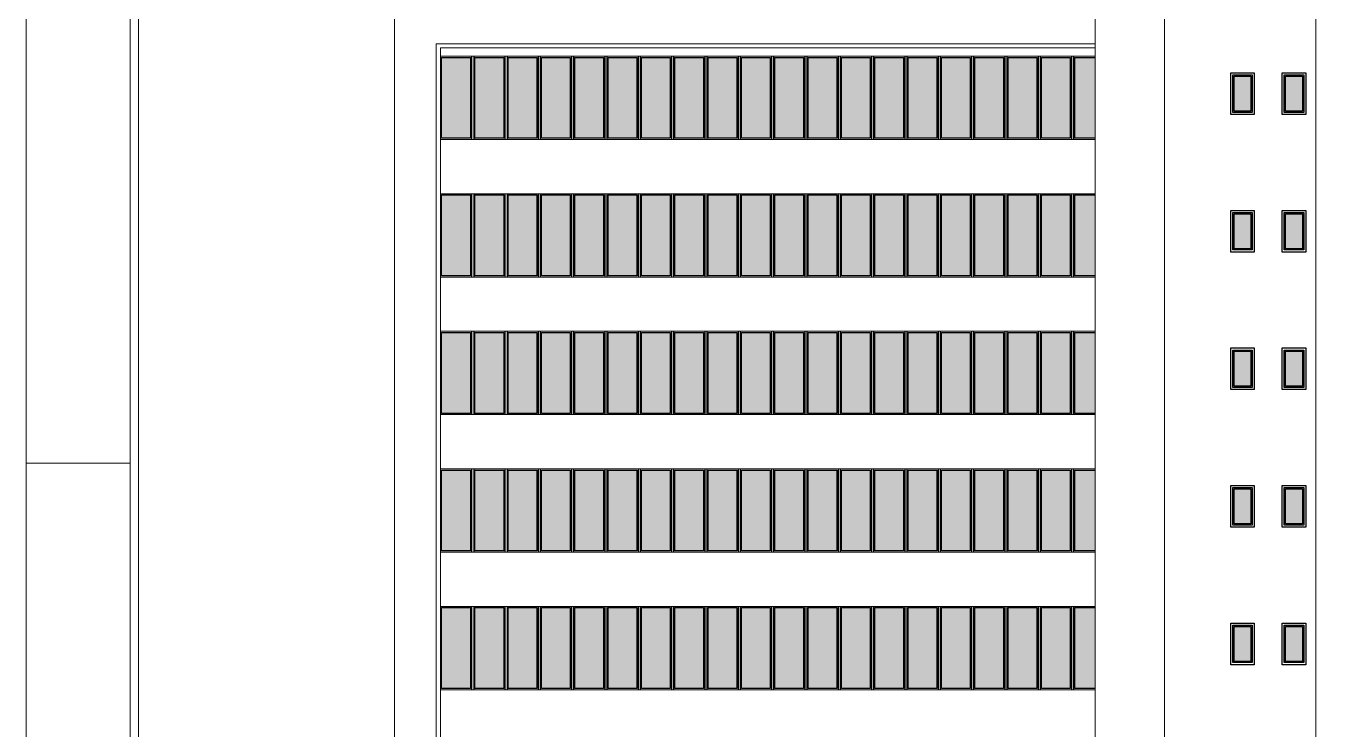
# Model space of a CAD drawing. Header units: millimetres. Extents: x 521 to 1055, y 261 to 520.
# Drawn here: x 791.15 to 822.55, y 398.21 to 415.09 of the extents above; entities that cross this region are included whole.
import ezdxf

# ---------------------------------------------------------------- set-up
doc = ezdxf.new("R2010")
doc.units = ezdxf.units.MM
doc.linetypes.add('CONTINU', pattern=[0])
doc.layers.add('0.1', color=8, linetype='Continuous', lineweight=13)

msp = doc.modelspace()

# ---------------------------------------------------------------- hatches: boundary and pattern name
at = {"layer": '0.1', "linetype": 'CONTINU', "lineweight": -2}
h = msp.add_hatch(color=9, dxfattribs=at)
h.paths.add_polyline_path([(801.8161, 414.33745), (801.1261, 414.33745), (801.1261, 412.39745), (801.8161, 412.39745)])
h.paths.add_polyline_path([(802.6161, 414.33745), (801.9261, 414.33745), (801.9261, 412.39745), (802.6161, 412.39745)])
h.paths.add_polyline_path([(803.4161, 414.33745), (802.7261, 414.33745), (802.7261, 412.39745), (803.4161, 412.39745)])
h.paths.add_polyline_path([(804.2161, 414.33745), (803.5261, 414.33745), (803.5261, 412.39745), (804.2161, 412.39745)])
h.paths.add_polyline_path([(805.0161, 414.33745), (804.3261, 414.33745), (804.3261, 412.39745), (805.0161, 412.39745)])
h.paths.add_polyline_path([(805.8161, 414.33745), (805.1261, 414.33745), (805.1261, 412.39745), (805.8161, 412.39745)])
h.paths.add_polyline_path([(806.6161, 414.33745), (805.9261, 414.33745), (805.9261, 412.39745), (806.6161, 412.39745)])
h.paths.add_polyline_path([(807.4161, 414.33745), (806.7261, 414.33745), (806.7261, 412.39745), (807.4161, 412.39745)])
h.paths.add_polyline_path([(808.2161, 414.33745), (807.5261, 414.33745), (807.5261, 412.39745), (808.2161, 412.39745)])
h.paths.add_polyline_path([(809.0161, 414.33745), (808.3261, 414.33745), (808.3261, 412.39745), (809.0161, 412.39745)])
h.paths.add_polyline_path([(809.8161, 414.33745), (809.1261, 414.33745), (809.1261, 412.39745), (809.8161, 412.39745)])
h.paths.add_polyline_path([(810.6161, 414.33745), (809.9261, 414.33745), (809.9261, 412.39745), (810.6161, 412.39745)])
h.paths.add_polyline_path([(811.4161, 414.33745), (810.7261, 414.33745), (810.7261, 412.39745), (811.4161, 412.39745)])
h.paths.add_polyline_path([(812.2161, 414.33745), (811.5261, 414.33745), (811.5261, 412.39745), (812.2161, 412.39745)])
h.paths.add_polyline_path([(813.0161, 414.33745), (812.3261, 414.33745), (812.3261, 412.39745), (813.0161, 412.39745)])
h.paths.add_polyline_path([(813.8161, 414.33745), (813.1261, 414.33745), (813.1261, 412.39745), (813.8161, 412.39745)])
h.paths.add_polyline_path([(814.6161, 414.33745), (813.9261, 414.33745), (813.9261, 412.39745), (814.6161, 412.39745)])
h.paths.add_polyline_path([(815.4161, 414.33745), (814.7261, 414.33745), (814.7261, 412.39745), (815.4161, 412.39745)])
h.paths.add_polyline_path([(816.2161, 414.33745), (815.5261, 414.33745), (815.5261, 412.39745), (816.2161, 412.39745)])
h.paths.add_polyline_path([(816.81904, 414.33745), (816.3261, 414.33745), (816.3261, 412.39745), (816.81904, 412.39745)])
h.paths.add_polyline_path([(820.55606, 413.88745), (820.14938, 413.88745), (820.14938, 413.04745), (820.55606, 413.04745)])
h.paths.add_polyline_path([(821.7921, 413.88745), (821.38542, 413.88745), (821.38542, 413.04745), (821.7921, 413.04745)])
h = msp.add_hatch(color=9, dxfattribs=at)
h.paths.add_polyline_path([(801.8161, 411.03745), (801.1261, 411.03745), (801.1261, 409.09745), (801.8161, 409.09745)])
h.paths.add_polyline_path([(802.6161, 411.03745), (801.9261, 411.03745), (801.9261, 409.09745), (802.6161, 409.09745)])
h.paths.add_polyline_path([(803.4161, 411.03745), (802.7261, 411.03745), (802.7261, 409.09745), (803.4161, 409.09745)])
h.paths.add_polyline_path([(804.2161, 411.03745), (803.5261, 411.03745), (803.5261, 409.09745), (804.2161, 409.09745)])
h.paths.add_polyline_path([(805.0161, 411.03745), (804.3261, 411.03745), (804.3261, 409.09745), (805.0161, 409.09745)])
h.paths.add_polyline_path([(805.8161, 411.03745), (805.1261, 411.03745), (805.1261, 409.09745), (805.8161, 409.09745)])
h.paths.add_polyline_path([(806.6161, 411.03745), (805.9261, 411.03745), (805.9261, 409.09745), (806.6161, 409.09745)])
h.paths.add_polyline_path([(807.4161, 411.03745), (806.7261, 411.03745), (806.7261, 409.09745), (807.4161, 409.09745)])
h.paths.add_polyline_path([(808.2161, 411.03745), (807.5261, 411.03745), (807.5261, 409.09745), (808.2161, 409.09745)])
h.paths.add_polyline_path([(809.0161, 411.03745), (808.3261, 411.03745), (808.3261, 409.09745), (809.0161, 409.09745)])
h.paths.add_polyline_path([(809.8161, 411.03745), (809.1261, 411.03745), (809.1261, 409.09745), (809.8161, 409.09745)])
h.paths.add_polyline_path([(810.6161, 411.03745), (809.9261, 411.03745), (809.9261, 409.09745), (810.6161, 409.09745)])
h.paths.add_polyline_path([(811.4161, 411.03745), (810.7261, 411.03745), (810.7261, 409.09745), (811.4161, 409.09745)])
h.paths.add_polyline_path([(812.2161, 411.03745), (811.5261, 411.03745), (811.5261, 409.09745), (812.2161, 409.09745)])
h.paths.add_polyline_path([(813.0161, 411.03745), (812.3261, 411.03745), (812.3261, 409.09745), (813.0161, 409.09745)])
h.paths.add_polyline_path([(813.8161, 411.03745), (813.1261, 411.03745), (813.1261, 409.09745), (813.8161, 409.09745)])
h.paths.add_polyline_path([(814.6161, 411.03745), (813.9261, 411.03745), (813.9261, 409.09745), (814.6161, 409.09745)])
h.paths.add_polyline_path([(815.4161, 411.03745), (814.7261, 411.03745), (814.7261, 409.09745), (815.4161, 409.09745)])
h.paths.add_polyline_path([(816.2161, 411.03745), (815.5261, 411.03745), (815.5261, 409.09745), (816.2161, 409.09745)])
h.paths.add_polyline_path([(816.81904, 411.03745), (816.3261, 411.03745), (816.3261, 409.09745), (816.81904, 409.09745)])
h.paths.add_polyline_path([(820.55606, 410.58745), (820.14938, 410.58745), (820.14938, 409.74745), (820.55606, 409.74745)])
h.paths.add_polyline_path([(821.7921, 410.58745), (821.38542, 410.58745), (821.38542, 409.74745), (821.7921, 409.74745)])
h = msp.add_hatch(color=9, dxfattribs=at)
h.paths.add_polyline_path([(801.8161, 407.73745), (801.1261, 407.73745), (801.1261, 405.79745), (801.8161, 405.79745)])
h.paths.add_polyline_path([(802.6161, 407.73745), (801.9261, 407.73745), (801.9261, 405.79745), (802.6161, 405.79745)])
h.paths.add_polyline_path([(803.4161, 407.73745), (802.7261, 407.73745), (802.7261, 405.79745), (803.4161, 405.79745)])
h.paths.add_polyline_path([(804.2161, 407.73745), (803.5261, 407.73745), (803.5261, 405.79745), (804.2161, 405.79745)])
h.paths.add_polyline_path([(805.0161, 407.73745), (804.3261, 407.73745), (804.3261, 405.79745), (805.0161, 405.79745)])
h.paths.add_polyline_path([(805.8161, 407.73745), (805.1261, 407.73745), (805.1261, 405.79745), (805.8161, 405.79745)])
h.paths.add_polyline_path([(806.6161, 407.73745), (805.9261, 407.73745), (805.9261, 405.79745), (806.6161, 405.79745)])
h.paths.add_polyline_path([(807.4161, 407.73745), (806.7261, 407.73745), (806.7261, 405.79745), (807.4161, 405.79745)])
h.paths.add_polyline_path([(808.2161, 407.73745), (807.5261, 407.73745), (807.5261, 405.79745), (808.2161, 405.79745)])
h.paths.add_polyline_path([(809.0161, 407.73745), (808.3261, 407.73745), (808.3261, 405.79745), (809.0161, 405.79745)])
h.paths.add_polyline_path([(809.8161, 407.73745), (809.1261, 407.73745), (809.1261, 405.79745), (809.8161, 405.79745)])
h.paths.add_polyline_path([(810.6161, 407.73745), (809.9261, 407.73745), (809.9261, 405.79745), (810.6161, 405.79745)])
h.paths.add_polyline_path([(811.4161, 407.73745), (810.7261, 407.73745), (810.7261, 405.79745), (811.4161, 405.79745)])
h.paths.add_polyline_path([(812.2161, 407.73745), (811.5261, 407.73745), (811.5261, 405.79745), (812.2161, 405.79745)])
h.paths.add_polyline_path([(813.0161, 407.73745), (812.3261, 407.73745), (812.3261, 405.79745), (813.0161, 405.79745)])
h.paths.add_polyline_path([(813.8161, 407.73745), (813.1261, 407.73745), (813.1261, 405.79745), (813.8161, 405.79745)])
h.paths.add_polyline_path([(814.6161, 407.73745), (813.9261, 407.73745), (813.9261, 405.79745), (814.6161, 405.79745)])
h.paths.add_polyline_path([(815.4161, 407.73745), (814.7261, 407.73745), (814.7261, 405.79745), (815.4161, 405.79745)])
h.paths.add_polyline_path([(816.2161, 407.73745), (815.5261, 407.73745), (815.5261, 405.79745), (816.2161, 405.79745)])
h.paths.add_polyline_path([(816.81904, 407.73745), (816.3261, 407.73745), (816.3261, 405.79745), (816.81904, 405.79745)])
h.paths.add_polyline_path([(820.55606, 407.28745), (820.14938, 407.28745), (820.14938, 406.44745), (820.55606, 406.44745)])
h.paths.add_polyline_path([(821.7921, 407.28745), (821.38542, 407.28745), (821.38542, 406.44745), (821.7921, 406.44745)])
h = msp.add_hatch(color=9, dxfattribs=at)
h.paths.add_polyline_path([(801.8161, 404.43745), (801.1261, 404.43745), (801.1261, 402.49745), (801.8161, 402.49745)])
h.paths.add_polyline_path([(802.6161, 404.43745), (801.9261, 404.43745), (801.9261, 402.49745), (802.6161, 402.49745)])
h.paths.add_polyline_path([(803.4161, 404.43745), (802.7261, 404.43745), (802.7261, 402.49745), (803.4161, 402.49745)])
h.paths.add_polyline_path([(804.2161, 404.43745), (803.5261, 404.43745), (803.5261, 402.49745), (804.2161, 402.49745)])
h.paths.add_polyline_path([(805.0161, 404.43745), (804.3261, 404.43745), (804.3261, 402.49745), (805.0161, 402.49745)])
h.paths.add_polyline_path([(805.8161, 404.43745), (805.1261, 404.43745), (805.1261, 402.49745), (805.8161, 402.49745)])
h.paths.add_polyline_path([(806.6161, 404.43745), (805.9261, 404.43745), (805.9261, 402.49745), (806.6161, 402.49745)])
h.paths.add_polyline_path([(807.4161, 404.43745), (806.7261, 404.43745), (806.7261, 402.49745), (807.4161, 402.49745)])
h.paths.add_polyline_path([(808.2161, 404.43745), (807.5261, 404.43745), (807.5261, 402.49745), (808.2161, 402.49745)])
h.paths.add_polyline_path([(809.0161, 404.43745), (808.3261, 404.43745), (808.3261, 402.49745), (809.0161, 402.49745)])
h.paths.add_polyline_path([(809.8161, 404.43745), (809.1261, 404.43745), (809.1261, 402.49745), (809.8161, 402.49745)])
h.paths.add_polyline_path([(810.6161, 404.43745), (809.9261, 404.43745), (809.9261, 402.49745), (810.6161, 402.49745)])
h.paths.add_polyline_path([(811.4161, 404.43745), (810.7261, 404.43745), (810.7261, 402.49745), (811.4161, 402.49745)])
h.paths.add_polyline_path([(812.2161, 404.43745), (811.5261, 404.43745), (811.5261, 402.49745), (812.2161, 402.49745)])
h.paths.add_polyline_path([(813.0161, 404.43745), (812.3261, 404.43745), (812.3261, 402.49745), (813.0161, 402.49745)])
h.paths.add_polyline_path([(813.8161, 404.43745), (813.1261, 404.43745), (813.1261, 402.49745), (813.8161, 402.49745)])
h.paths.add_polyline_path([(814.6161, 404.43745), (813.9261, 404.43745), (813.9261, 402.49745), (814.6161, 402.49745)])
h.paths.add_polyline_path([(815.4161, 404.43745), (814.7261, 404.43745), (814.7261, 402.49745), (815.4161, 402.49745)])
h.paths.add_polyline_path([(816.2161, 404.43745), (815.5261, 404.43745), (815.5261, 402.49745), (816.2161, 402.49745)])
h.paths.add_polyline_path([(816.81904, 404.43745), (816.3261, 404.43745), (816.3261, 402.49745), (816.81904, 402.49745)])
h.paths.add_polyline_path([(820.55606, 403.98745), (820.14938, 403.98745), (820.14938, 403.14745), (820.55606, 403.14745)])
h.paths.add_polyline_path([(821.7921, 403.98745), (821.38542, 403.98745), (821.38542, 403.14745), (821.7921, 403.14745)])
h = msp.add_hatch(color=9, dxfattribs=at)
h.paths.add_polyline_path([(801.8161, 401.13745), (801.1261, 401.13745), (801.1261, 399.19745), (801.8161, 399.19745)])
h.paths.add_polyline_path([(801.9261, 399.19745), (802.6161, 399.19745), (802.6161, 401.13745), (801.9261, 401.13745)])
h.paths.add_polyline_path([(802.7261, 399.19745), (803.4161, 399.19745), (803.4161, 401.13745), (802.7261, 401.13745)])
h.paths.add_polyline_path([(803.5261, 399.19745), (804.2161, 399.19745), (804.2161, 401.13745), (803.5261, 401.13745)])
h.paths.add_polyline_path([(805.0161, 401.13745), (804.3261, 401.13745), (804.3261, 399.19745), (805.0161, 399.19745)])
h.paths.add_polyline_path([(805.8161, 401.13745), (805.1261, 401.13745), (805.1261, 399.19745), (805.8161, 399.19745)])
h.paths.add_polyline_path([(806.6161, 401.13745), (805.9261, 401.13745), (805.9261, 399.19745), (806.6161, 399.19745)])
h.paths.add_polyline_path([(807.4161, 401.13745), (806.7261, 401.13745), (806.7261, 399.19745), (807.4161, 399.19745)])
h.paths.add_polyline_path([(808.2161, 401.13745), (807.5261, 401.13745), (807.5261, 399.19745), (808.2161, 399.19745)])
h.paths.add_polyline_path([(808.3261, 399.19745), (809.0161, 399.19745), (809.0161, 401.13745), (808.3261, 401.13745)])
h.paths.add_polyline_path([(809.8161, 401.13745), (809.1261, 401.13745), (809.1261, 399.19745), (809.8161, 399.19745)])
h.paths.add_polyline_path([(810.6161, 401.13745), (809.9261, 401.13745), (809.9261, 399.19745), (810.6161, 399.19745)])
h.paths.add_polyline_path([(810.7261, 399.19745), (811.4161, 399.19745), (811.4161, 401.13745), (810.7261, 401.13745)])
h.paths.add_polyline_path([(811.5261, 399.19745), (812.2161, 399.19745), (812.2161, 401.13745), (811.5261, 401.13745)])
h.paths.add_polyline_path([(812.3261, 399.19745), (813.0161, 399.19745), (813.0161, 401.13745), (812.3261, 401.13745)])
h.paths.add_polyline_path([(813.8161, 401.13745), (813.1261, 401.13745), (813.1261, 399.19745), (813.8161, 399.19745)])
h.paths.add_polyline_path([(814.6161, 401.13745), (813.9261, 401.13745), (813.9261, 399.19745), (814.6161, 399.19745)])
h.paths.add_polyline_path([(815.4161, 401.13745), (814.7261, 401.13745), (814.7261, 399.19745), (815.4161, 399.19745)])
h.paths.add_polyline_path([(816.2161, 401.13745), (815.5261, 401.13745), (815.5261, 399.19745), (816.2161, 399.19745)])
h.paths.add_polyline_path([(816.3261, 399.19745), (816.81904, 399.19745), (816.81904, 401.13745), (816.3261, 401.13745)])
h.paths.add_polyline_path([(820.55606, 400.68745), (820.14938, 400.68745), (820.14938, 399.84745), (820.55606, 399.84745)])
h.paths.add_polyline_path([(821.7921, 400.68745), (821.38542, 400.68745), (821.38542, 399.84745), (821.7921, 399.84745)])

# ---------------------------------------------------------------- linework, layer by layer
at = {"layer": '0.1', "color": 254}
for p, q in [((816.81904, 386.16745), (816.81904, 420.26745)), ((818.47996, 386.16745), (818.47996, 420.26745)), ((822.11211, 386.16745), (822.11211, 420.26745))]:
    msp.add_line(p, q, dxfattribs=at)
at = {"layer": '0.1', "color": 253}
msp.add_line((799.9961, 415.86745), (799.9961, 387.96745), dxfattribs=at)
at = {"layer": '0.1', "color": 8}
for p, q in [((800.9961, 414.66745), (816.81904, 414.66745)), ((800.9961, 414.66745), (800.9961, 391.46745)), ((801.0961, 414.56745), (801.0961, 391.56745)), ((801.0961, 414.56745), (816.81904, 414.56745)), ((801.0961, 414.36745), (816.81904, 414.36745)), ((801.0961, 412.36745), (816.81904, 412.36745)), ((801.0961, 411.06745), (816.81904, 411.06745)), ((801.0961, 409.06745), (816.81904, 409.06745)), ((801.0961, 407.76745), (816.81904, 407.76745)), ((801.0961, 405.76745), (816.81904, 405.76745)), ((791.15229, 404.60294), (793.65229, 404.60294)), ((801.0961, 404.46745), (816.81904, 404.46745)), ((801.0961, 402.46745), (816.81904, 402.46745)), ((801.0961, 401.16745), (816.81904, 401.16745)), ((801.0961, 399.16745), (816.81904, 399.16745))]:
    msp.add_line(p, q, dxfattribs=at)
at = {"layer": '0.1', "color": 8, "linetype": 'CONTINU', "lineweight": -2}
for p, q in [((801.8461, 414.36745), (801.8461, 412.36745)), ((801.8961, 414.36745), (801.8961, 412.36745)), ((802.6461, 414.36745), (802.6461, 412.36745)), ((802.6961, 414.36745), (802.6961, 412.36745)), ((803.4461, 414.36745), (803.4461, 412.36745)), ((803.4961, 414.36745), (803.4961, 412.36745)), ((804.2461, 414.36745), (804.2461, 412.36745)), ((804.2961, 414.36745), (804.2961, 412.36745)), ((805.0461, 414.36745), (805.0461, 412.36745)), ((805.0961, 414.36745), (805.0961, 412.36745)), ((805.8461, 414.36745), (805.8461, 412.36745)), ((805.8961, 414.36745), (805.8961, 412.36745)), ((806.6461, 414.36745), (806.6461, 412.36745)), ((806.6961, 414.36745), (806.6961, 412.36745)), ((807.4461, 414.36745), (807.4461, 412.36745)), ((807.4961, 414.36745), (807.4961, 412.36745)), ((808.2461, 414.36745), (808.2461, 412.36745)), ((808.2961, 414.36745), (808.2961, 412.36745)), ((809.0461, 414.36745), (809.0461, 412.36745)), ((809.0961, 414.36745), (809.0961, 412.36745)), ((809.8461, 414.36745), (809.8461, 412.36745)), ((809.8961, 414.36745), (809.8961, 412.36745)), ((810.6461, 414.36745), (810.6461, 412.36745)), ((810.6961, 414.36745), (810.6961, 412.36745)), ((811.4461, 414.36745), (811.4461, 412.36745)), ((811.4961, 414.36745), (811.4961, 412.36745)), ((812.2461, 414.36745), (812.2461, 412.36745)), ((812.2961, 414.36745), (812.2961, 412.36745)), ((813.0461, 414.36745), (813.0461, 412.36745)), ((813.0961, 414.36745), (813.0961, 412.36745)), ((813.8461, 414.36745), (813.8461, 412.36745)), ((813.8961, 414.36745), (813.8961, 412.36745)), ((814.6461, 414.36745), (814.6461, 412.36745)), ((814.6961, 414.36745), (814.6961, 412.36745)), ((815.4461, 414.36745), (815.4461, 412.36745)), ((815.4961, 414.36745), (815.4961, 412.36745)), ((816.2461, 414.36745), (816.2461, 412.36745)), ((816.2961, 414.36745), (816.2961, 412.36745)), ((801.8461, 411.06745), (801.8461, 409.06745)), ((801.8961, 411.06745), (801.8961, 409.06745)), ((802.6461, 411.06745), (802.6461, 409.06745)), ((802.6961, 411.06745), (802.6961, 409.06745)), ((803.4461, 411.06745), (803.4461, 409.06745)), ((803.4961, 411.06745), (803.4961, 409.06745)), ((804.2461, 411.06745), (804.2461, 409.06745)), ((804.2961, 411.06745), (804.2961, 409.06745)), ((805.0461, 411.06745), (805.0461, 409.06745)), ((805.0961, 411.06745), (805.0961, 409.06745)), ((805.8461, 411.06745), (805.8461, 409.06745)), ((805.8961, 411.06745), (805.8961, 409.06745)), ((806.6461, 411.06745), (806.6461, 409.06745)), ((806.6961, 411.06745), (806.6961, 409.06745)), ((807.4461, 411.06745), (807.4461, 409.06745)), ((807.4961, 411.06745), (807.4961, 409.06745)), ((808.2461, 411.06745), (808.2461, 409.06745)), ((808.2961, 411.06745), (808.2961, 409.06745)), ((809.0461, 411.06745), (809.0461, 409.06745)), ((809.0961, 411.06745), (809.0961, 409.06745)), ((809.8461, 411.06745), (809.8461, 409.06745)), ((809.8961, 411.06745), (809.8961, 409.06745)), ((810.6461, 411.06745), (810.6461, 409.06745)), ((810.6961, 411.06745), (810.6961, 409.06745)), ((811.4461, 411.06745), (811.4461, 409.06745)), ((811.4961, 411.06745), (811.4961, 409.06745)), ((812.2461, 411.06745), (812.2461, 409.06745)), ((812.2961, 411.06745), (812.2961, 409.06745)), ((813.0461, 411.06745), (813.0461, 409.06745)), ((813.0961, 411.06745), (813.0961, 409.06745)), ((813.8461, 411.06745), (813.8461, 409.06745)), ((813.8961, 411.06745), (813.8961, 409.06745)), ((814.6461, 411.06745), (814.6461, 409.06745)), ((814.6961, 411.06745), (814.6961, 409.06745)), ((815.4461, 411.06745), (815.4461, 409.06745)), ((815.4961, 411.06745), (815.4961, 409.06745)), ((816.2461, 411.06745), (816.2461, 409.06745)), ((816.2961, 411.06745), (816.2961, 409.06745)), ((801.8461, 407.76745), (801.8461, 405.76745)), ((801.8961, 407.76745), (801.8961, 405.76745)), ((802.6461, 407.76745), (802.6461, 405.76745)), ((802.6961, 407.76745), (802.6961, 405.76745)), ((803.4461, 407.76745), (803.4461, 405.76745)), ((803.4961, 407.76745), (803.4961, 405.76745)), ((804.2461, 407.76745), (804.2461, 405.76745)), ((804.2961, 407.76745), (804.2961, 405.76745)), ((805.0461, 407.76745), (805.0461, 405.76745)), ((805.0961, 407.76745), (805.0961, 405.76745)), ((805.8461, 407.76745), (805.8461, 405.76745)), ((805.8961, 407.76745), (805.8961, 405.76745)), ((806.6461, 407.76745), (806.6461, 405.76745)), ((806.6961, 407.76745), (806.6961, 405.76745)), ((807.4461, 407.76745), (807.4461, 405.76745)), ((807.4961, 407.76745), (807.4961, 405.76745)), ((808.2461, 407.76745), (808.2461, 405.76745)), ((808.2961, 407.76745), (808.2961, 405.76745)), ((809.0461, 407.76745), (809.0461, 405.76745)), ((809.0961, 407.76745), (809.0961, 405.76745)), ((809.8461, 407.76745), (809.8461, 405.76745)), ((809.8961, 407.76745), (809.8961, 405.76745)), ((810.6461, 407.76745), (810.6461, 405.76745)), ((810.6961, 407.76745), (810.6961, 405.76745)), ((811.4461, 407.76745), (811.4461, 405.76745)), ((811.4961, 407.76745), (811.4961, 405.76745)), ((812.2461, 407.76745), (812.2461, 405.76745)), ((812.2961, 407.76745), (812.2961, 405.76745)), ((813.0461, 407.76745), (813.0461, 405.76745)), ((813.0961, 407.76745), (813.0961, 405.76745)), ((813.8461, 407.76745), (813.8461, 405.76745)), ((813.8961, 407.76745), (813.8961, 405.76745)), ((814.6461, 407.76745), (814.6461, 405.76745)), ((814.6961, 407.76745), (814.6961, 405.76745)), ((815.4461, 407.76745), (815.4461, 405.76745)), ((815.4961, 407.76745), (815.4961, 405.76745)), ((816.2461, 407.76745), (816.2461, 405.76745)), ((816.2961, 407.76745), (816.2961, 405.76745)), ((801.8461, 404.46745), (801.8461, 402.46745)), ((801.8961, 404.46745), (801.8961, 402.46745)), ((802.6461, 404.46745), (802.6461, 402.46745)), ((802.6961, 404.46745), (802.6961, 402.46745)), ((803.4461, 404.46745), (803.4461, 402.46745)), ((803.4961, 404.46745), (803.4961, 402.46745)), ((804.2461, 404.46745), (804.2461, 402.46745)), ((804.2961, 404.46745), (804.2961, 402.46745)), ((805.0461, 404.46745), (805.0461, 402.46745)), ((805.0961, 404.46745), (805.0961, 402.46745)), ((805.8461, 404.46745), (805.8461, 402.46745)), ((805.8961, 404.46745), (805.8961, 402.46745)), ((806.6461, 404.46745), (806.6461, 402.46745)), ((806.6961, 404.46745), (806.6961, 402.46745)), ((807.4461, 404.46745), (807.4461, 402.46745)), ((807.4961, 404.46745), (807.4961, 402.46745)), ((808.2461, 404.46745), (808.2461, 402.46745)), ((808.2961, 404.46745), (808.2961, 402.46745)), ((809.0461, 404.46745), (809.0461, 402.46745)), ((809.0961, 404.46745), (809.0961, 402.46745)), ((809.8461, 404.46745), (809.8461, 402.46745)), ((809.8961, 404.46745), (809.8961, 402.46745)), ((810.6461, 404.46745), (810.6461, 402.46745)), ((810.6961, 404.46745), (810.6961, 402.46745)), ((811.4461, 404.46745), (811.4461, 402.46745)), ((811.4961, 404.46745), (811.4961, 402.46745)), ((812.2461, 404.46745), (812.2461, 402.46745)), ((812.2961, 404.46745), (812.2961, 402.46745)), ((813.0461, 404.46745), (813.0461, 402.46745)), ((813.0961, 404.46745), (813.0961, 402.46745)), ((813.8461, 404.46745), (813.8461, 402.46745)), ((813.8961, 404.46745), (813.8961, 402.46745)), ((814.6461, 404.46745), (814.6461, 402.46745)), ((814.6961, 404.46745), (814.6961, 402.46745)), ((815.4461, 404.46745), (815.4461, 402.46745)), ((815.4961, 404.46745), (815.4961, 402.46745)), ((816.2461, 404.46745), (816.2461, 402.46745)), ((816.2961, 404.46745), (816.2961, 402.46745)), ((801.8461, 401.16745), (801.8461, 399.16745)), ((801.8961, 401.16745), (801.8961, 399.16745)), ((802.6461, 401.16745), (802.6461, 399.16745)), ((802.6961, 401.16745), (802.6961, 399.16745)), ((803.4461, 401.16745), (803.4461, 399.16745)), ((803.4961, 401.16745), (803.4961, 399.16745)), ((804.2461, 401.16745), (804.2461, 399.16745)), ((804.2961, 401.16745), (804.2961, 399.16745)), ((805.0461, 401.16745), (805.0461, 399.16745)), ((805.0961, 401.16745), (805.0961, 399.16745)), ((805.8461, 401.16745), (805.8461, 399.16745)), ((805.8961, 401.16745), (805.8961, 399.16745)), ((806.6461, 401.16745), (806.6461, 399.16745)), ((806.6961, 401.16745), (806.6961, 399.16745)), ((807.4461, 401.16745), (807.4461, 399.16745)), ((807.4961, 401.16745), (807.4961, 399.16745)), ((808.2461, 401.16745), (808.2461, 399.16745)), ((808.2961, 401.16745), (808.2961, 399.16745)), ((809.0461, 401.16745), (809.0461, 399.16745)), ((809.0961, 401.16745), (809.0961, 399.16745)), ((809.8461, 401.16745), (809.8461, 399.16745)), ((809.8961, 401.16745), (809.8961, 399.16745)), ((810.6461, 401.16745), (810.6461, 399.16745)), ((810.6961, 401.16745), (810.6961, 399.16745)), ((811.4461, 401.16745), (811.4461, 399.16745)), ((811.4961, 401.16745), (811.4961, 399.16745)), ((812.2461, 401.16745), (812.2461, 399.16745)), ((812.2961, 401.16745), (812.2961, 399.16745)), ((813.0461, 401.16745), (813.0461, 399.16745)), ((813.0961, 401.16745), (813.0961, 399.16745)), ((813.8461, 401.16745), (813.8461, 399.16745)), ((813.8961, 401.16745), (813.8961, 399.16745)), ((814.6461, 401.16745), (814.6461, 399.16745)), ((814.6961, 401.16745), (814.6961, 399.16745)), ((815.4461, 401.16745), (815.4461, 399.16745)), ((815.4961, 401.16745), (815.4961, 399.16745)), ((816.2461, 401.16745), (816.2461, 399.16745)), ((816.2961, 401.16745), (816.2961, 399.16745))]:
    msp.add_line(p, q, dxfattribs=at)
at = {"layer": '0.1', "color": 8}
for points in [[(917.35668, 432.60294), (791.15229, 432.60294), (791.15229, 348.60294), (917.35668, 348.60294)], [(793.65229, 349.60294), (793.65229, 431.60294), (916.35668, 431.60294), (916.35668, 349.60294)]]:
    msp.add_lwpolyline(points, close=True, dxfattribs=at)
msp.add_lwpolyline([(900.53668, 430.40294, 0.41421356), (899.53668, 431.40294), (794.85229, 431.40294, 0.41421356), (793.85229, 430.40294), (793.85229, 356.80294, 0.41421356), (794.85229, 355.80294), (899.53668, 355.80294, 0.41421356), (900.53668, 356.80294)], format="xyb", close=True, dxfattribs=at)
at = {"layer": '0.1', "color": 8, "linetype": 'CONTINU', "lineweight": -2}
for points in [[(801.1261, 414.33745), (801.8161, 414.33745), (801.8161, 412.39745), (801.1261, 412.39745)], [(801.9261, 414.33745), (802.6161, 414.33745), (802.6161, 412.39745), (801.9261, 412.39745)], [(802.7261, 414.33745), (803.4161, 414.33745), (803.4161, 412.39745), (802.7261, 412.39745)], [(803.5261, 414.33745), (804.2161, 414.33745), (804.2161, 412.39745), (803.5261, 412.39745)], [(804.3261, 414.33745), (805.0161, 414.33745), (805.0161, 412.39745), (804.3261, 412.39745)], [(805.1261, 414.33745), (805.8161, 414.33745), (805.8161, 412.39745), (805.1261, 412.39745)], [(805.9261, 414.33745), (806.6161, 414.33745), (806.6161, 412.39745), (805.9261, 412.39745)], [(806.7261, 414.33745), (807.4161, 414.33745), (807.4161, 412.39745), (806.7261, 412.39745)], [(807.5261, 414.33745), (808.2161, 414.33745), (808.2161, 412.39745), (807.5261, 412.39745)], [(808.3261, 414.33745), (809.0161, 414.33745), (809.0161, 412.39745), (808.3261, 412.39745)], [(809.1261, 414.33745), (809.8161, 414.33745), (809.8161, 412.39745), (809.1261, 412.39745)], [(809.9261, 414.33745), (810.6161, 414.33745), (810.6161, 412.39745), (809.9261, 412.39745)], [(810.7261, 414.33745), (811.4161, 414.33745), (811.4161, 412.39745), (810.7261, 412.39745)], [(811.5261, 414.33745), (812.2161, 414.33745), (812.2161, 412.39745), (811.5261, 412.39745)], [(812.3261, 414.33745), (813.0161, 414.33745), (813.0161, 412.39745), (812.3261, 412.39745)], [(813.1261, 414.33745), (813.8161, 414.33745), (813.8161, 412.39745), (813.1261, 412.39745)], [(813.9261, 414.33745), (814.6161, 414.33745), (814.6161, 412.39745), (813.9261, 412.39745)], [(814.7261, 414.33745), (815.4161, 414.33745), (815.4161, 412.39745), (814.7261, 412.39745)], [(815.5261, 414.33745), (816.2161, 414.33745), (816.2161, 412.39745), (815.5261, 412.39745)], [(820.06938, 413.96745), (820.63606, 413.96745), (820.63606, 412.96745), (820.06938, 412.96745)], [(820.11938, 413.91745), (820.58606, 413.91745), (820.58606, 413.01745), (820.11938, 413.01745)], [(820.14938, 413.88745), (820.55606, 413.88745), (820.55606, 413.04745), (820.14938, 413.04745)], [(821.30542, 413.96745), (821.8721, 413.96745), (821.8721, 412.96745), (821.30542, 412.96745)], [(821.35542, 413.91745), (821.8221, 413.91745), (821.8221, 413.01745), (821.35542, 413.01745)], [(821.38542, 413.88745), (821.7921, 413.88745), (821.7921, 413.04745), (821.38542, 413.04745)], [(801.1261, 411.03745), (801.8161, 411.03745), (801.8161, 409.09745), (801.1261, 409.09745)], [(801.9261, 411.03745), (802.6161, 411.03745), (802.6161, 409.09745), (801.9261, 409.09745)], [(802.7261, 411.03745), (803.4161, 411.03745), (803.4161, 409.09745), (802.7261, 409.09745)], [(803.5261, 411.03745), (804.2161, 411.03745), (804.2161, 409.09745), (803.5261, 409.09745)], [(804.3261, 411.03745), (805.0161, 411.03745), (805.0161, 409.09745), (804.3261, 409.09745)], [(805.1261, 411.03745), (805.8161, 411.03745), (805.8161, 409.09745), (805.1261, 409.09745)], [(805.9261, 411.03745), (806.6161, 411.03745), (806.6161, 409.09745), (805.9261, 409.09745)], [(806.7261, 411.03745), (807.4161, 411.03745), (807.4161, 409.09745), (806.7261, 409.09745)], [(807.5261, 411.03745), (808.2161, 411.03745), (808.2161, 409.09745), (807.5261, 409.09745)], [(808.3261, 411.03745), (809.0161, 411.03745), (809.0161, 409.09745), (808.3261, 409.09745)], [(809.1261, 411.03745), (809.8161, 411.03745), (809.8161, 409.09745), (809.1261, 409.09745)], [(809.9261, 411.03745), (810.6161, 411.03745), (810.6161, 409.09745), (809.9261, 409.09745)], [(810.7261, 411.03745), (811.4161, 411.03745), (811.4161, 409.09745), (810.7261, 409.09745)], [(811.5261, 411.03745), (812.2161, 411.03745), (812.2161, 409.09745), (811.5261, 409.09745)], [(812.3261, 411.03745), (813.0161, 411.03745), (813.0161, 409.09745), (812.3261, 409.09745)], [(813.1261, 411.03745), (813.8161, 411.03745), (813.8161, 409.09745), (813.1261, 409.09745)], [(813.9261, 411.03745), (814.6161, 411.03745), (814.6161, 409.09745), (813.9261, 409.09745)], [(814.7261, 411.03745), (815.4161, 411.03745), (815.4161, 409.09745), (814.7261, 409.09745)], [(815.5261, 411.03745), (816.2161, 411.03745), (816.2161, 409.09745), (815.5261, 409.09745)], [(820.06938, 410.66745), (820.63606, 410.66745), (820.63606, 409.66745), (820.06938, 409.66745)], [(821.30542, 410.66745), (821.8721, 410.66745), (821.8721, 409.66745), (821.30542, 409.66745)], [(820.11938, 410.61745), (820.58606, 410.61745), (820.58606, 409.71745), (820.11938, 409.71745)], [(820.14938, 410.58745), (820.55606, 410.58745), (820.55606, 409.74745), (820.14938, 409.74745)], [(821.35542, 410.61745), (821.8221, 410.61745), (821.8221, 409.71745), (821.35542, 409.71745)], [(821.38542, 410.58745), (821.7921, 410.58745), (821.7921, 409.74745), (821.38542, 409.74745)], [(801.1261, 407.73745), (801.8161, 407.73745), (801.8161, 405.79745), (801.1261, 405.79745)], [(801.9261, 407.73745), (802.6161, 407.73745), (802.6161, 405.79745), (801.9261, 405.79745)], [(802.7261, 407.73745), (803.4161, 407.73745), (803.4161, 405.79745), (802.7261, 405.79745)], [(803.5261, 407.73745), (804.2161, 407.73745), (804.2161, 405.79745), (803.5261, 405.79745)], [(804.3261, 407.73745), (805.0161, 407.73745), (805.0161, 405.79745), (804.3261, 405.79745)], [(805.1261, 407.73745), (805.8161, 407.73745), (805.8161, 405.79745), (805.1261, 405.79745)], [(805.9261, 407.73745), (806.6161, 407.73745), (806.6161, 405.79745), (805.9261, 405.79745)], [(806.7261, 407.73745), (807.4161, 407.73745), (807.4161, 405.79745), (806.7261, 405.79745)], [(807.5261, 407.73745), (808.2161, 407.73745), (808.2161, 405.79745), (807.5261, 405.79745)], [(808.3261, 407.73745), (809.0161, 407.73745), (809.0161, 405.79745), (808.3261, 405.79745)], [(809.1261, 407.73745), (809.8161, 407.73745), (809.8161, 405.79745), (809.1261, 405.79745)], [(809.9261, 407.73745), (810.6161, 407.73745), (810.6161, 405.79745), (809.9261, 405.79745)], [(810.7261, 407.73745), (811.4161, 407.73745), (811.4161, 405.79745), (810.7261, 405.79745)], [(811.5261, 407.73745), (812.2161, 407.73745), (812.2161, 405.79745), (811.5261, 405.79745)], [(812.3261, 407.73745), (813.0161, 407.73745), (813.0161, 405.79745), (812.3261, 405.79745)], [(813.1261, 407.73745), (813.8161, 407.73745), (813.8161, 405.79745), (813.1261, 405.79745)], [(813.9261, 407.73745), (814.6161, 407.73745), (814.6161, 405.79745), (813.9261, 405.79745)], [(814.7261, 407.73745), (815.4161, 407.73745), (815.4161, 405.79745), (814.7261, 405.79745)], [(815.5261, 407.73745), (816.2161, 407.73745), (816.2161, 405.79745), (815.5261, 405.79745)], [(820.06938, 407.36745), (820.63606, 407.36745), (820.63606, 406.36745), (820.06938, 406.36745)], [(820.11938, 407.31745), (820.58606, 407.31745), (820.58606, 406.41745), (820.11938, 406.41745)], [(820.14938, 407.28745), (820.55606, 407.28745), (820.55606, 406.44745), (820.14938, 406.44745)], [(821.30542, 407.36745), (821.8721, 407.36745), (821.8721, 406.36745), (821.30542, 406.36745)], [(821.35542, 407.31745), (821.8221, 407.31745), (821.8221, 406.41745), (821.35542, 406.41745)], [(821.38542, 407.28745), (821.7921, 407.28745), (821.7921, 406.44745), (821.38542, 406.44745)], [(801.1261, 404.43745), (801.8161, 404.43745), (801.8161, 402.49745), (801.1261, 402.49745)], [(801.9261, 404.43745), (802.6161, 404.43745), (802.6161, 402.49745), (801.9261, 402.49745)], [(802.7261, 404.43745), (803.4161, 404.43745), (803.4161, 402.49745), (802.7261, 402.49745)], [(803.5261, 404.43745), (804.2161, 404.43745), (804.2161, 402.49745), (803.5261, 402.49745)], [(804.3261, 404.43745), (805.0161, 404.43745), (805.0161, 402.49745), (804.3261, 402.49745)], [(805.1261, 404.43745), (805.8161, 404.43745), (805.8161, 402.49745), (805.1261, 402.49745)], [(805.9261, 404.43745), (806.6161, 404.43745), (806.6161, 402.49745), (805.9261, 402.49745)], [(806.7261, 404.43745), (807.4161, 404.43745), (807.4161, 402.49745), (806.7261, 402.49745)], [(807.5261, 404.43745), (808.2161, 404.43745), (808.2161, 402.49745), (807.5261, 402.49745)], [(808.3261, 404.43745), (809.0161, 404.43745), (809.0161, 402.49745), (808.3261, 402.49745)], [(809.1261, 404.43745), (809.8161, 404.43745), (809.8161, 402.49745), (809.1261, 402.49745)], [(809.9261, 404.43745), (810.6161, 404.43745), (810.6161, 402.49745), (809.9261, 402.49745)], [(810.7261, 404.43745), (811.4161, 404.43745), (811.4161, 402.49745), (810.7261, 402.49745)], [(811.5261, 404.43745), (812.2161, 404.43745), (812.2161, 402.49745), (811.5261, 402.49745)], [(812.3261, 404.43745), (813.0161, 404.43745), (813.0161, 402.49745), (812.3261, 402.49745)], [(813.1261, 404.43745), (813.8161, 404.43745), (813.8161, 402.49745), (813.1261, 402.49745)], [(813.9261, 404.43745), (814.6161, 404.43745), (814.6161, 402.49745), (813.9261, 402.49745)], [(814.7261, 404.43745), (815.4161, 404.43745), (815.4161, 402.49745), (814.7261, 402.49745)], [(815.5261, 404.43745), (816.2161, 404.43745), (816.2161, 402.49745), (815.5261, 402.49745)], [(820.06938, 404.06745), (820.63606, 404.06745), (820.63606, 403.06745), (820.06938, 403.06745)], [(821.30542, 404.06745), (821.8721, 404.06745), (821.8721, 403.06745), (821.30542, 403.06745)], [(820.11938, 404.01745), (820.58606, 404.01745), (820.58606, 403.11745), (820.11938, 403.11745)], [(820.14938, 403.98745), (820.55606, 403.98745), (820.55606, 403.14745), (820.14938, 403.14745)], [(821.35542, 404.01745), (821.8221, 404.01745), (821.8221, 403.11745), (821.35542, 403.11745)], [(821.38542, 403.98745), (821.7921, 403.98745), (821.7921, 403.14745), (821.38542, 403.14745)], [(801.1261, 401.13745), (801.8161, 401.13745), (801.8161, 399.19745), (801.1261, 399.19745)], [(801.9261, 401.13745), (802.6161, 401.13745), (802.6161, 399.19745), (801.9261, 399.19745)], [(802.7261, 401.13745), (803.4161, 401.13745), (803.4161, 399.19745), (802.7261, 399.19745)], [(803.5261, 401.13745), (804.2161, 401.13745), (804.2161, 399.19745), (803.5261, 399.19745)], [(804.3261, 401.13745), (805.0161, 401.13745), (805.0161, 399.19745), (804.3261, 399.19745)], [(805.1261, 401.13745), (805.8161, 401.13745), (805.8161, 399.19745), (805.1261, 399.19745)], [(805.9261, 401.13745), (806.6161, 401.13745), (806.6161, 399.19745), (805.9261, 399.19745)], [(806.7261, 401.13745), (807.4161, 401.13745), (807.4161, 399.19745), (806.7261, 399.19745)], [(807.5261, 401.13745), (808.2161, 401.13745), (808.2161, 399.19745), (807.5261, 399.19745)], [(808.3261, 401.13745), (809.0161, 401.13745), (809.0161, 399.19745), (808.3261, 399.19745)], [(809.1261, 401.13745), (809.8161, 401.13745), (809.8161, 399.19745), (809.1261, 399.19745)], [(809.9261, 401.13745), (810.6161, 401.13745), (810.6161, 399.19745), (809.9261, 399.19745)], [(810.7261, 401.13745), (811.4161, 401.13745), (811.4161, 399.19745), (810.7261, 399.19745)], [(811.5261, 401.13745), (812.2161, 401.13745), (812.2161, 399.19745), (811.5261, 399.19745)], [(812.3261, 401.13745), (813.0161, 401.13745), (813.0161, 399.19745), (812.3261, 399.19745)], [(813.1261, 401.13745), (813.8161, 401.13745), (813.8161, 399.19745), (813.1261, 399.19745)], [(813.9261, 401.13745), (814.6161, 401.13745), (814.6161, 399.19745), (813.9261, 399.19745)], [(814.7261, 401.13745), (815.4161, 401.13745), (815.4161, 399.19745), (814.7261, 399.19745)], [(815.5261, 401.13745), (816.2161, 401.13745), (816.2161, 399.19745), (815.5261, 399.19745)], [(820.06938, 400.76745), (820.63606, 400.76745), (820.63606, 399.76745), (820.06938, 399.76745)], [(820.11938, 400.71745), (820.58606, 400.71745), (820.58606, 399.81745), (820.11938, 399.81745)], [(820.14938, 400.68745), (820.55606, 400.68745), (820.55606, 399.84745), (820.14938, 399.84745)], [(821.30542, 400.76745), (821.8721, 400.76745), (821.8721, 399.76745), (821.30542, 399.76745)], [(821.35542, 400.71745), (821.8221, 400.71745), (821.8221, 399.81745), (821.35542, 399.81745)], [(821.38542, 400.68745), (821.7921, 400.68745), (821.7921, 399.84745), (821.38542, 399.84745)]]:
    msp.add_lwpolyline(points, close=True, dxfattribs=at)
for points in [[(816.81904, 412.39745), (816.3261, 412.39745), (816.3261, 414.33745), (816.81904, 414.33745)], [(816.81904, 409.09745), (816.3261, 409.09745), (816.3261, 411.03745), (816.81904, 411.03745)], [(816.81904, 405.79745), (816.3261, 405.79745), (816.3261, 407.73745), (816.81904, 407.73745)], [(816.81904, 402.49745), (816.3261, 402.49745), (816.3261, 404.43745), (816.81904, 404.43745)], [(816.81904, 399.19745), (816.3261, 399.19745), (816.3261, 401.13745), (816.81904, 401.13745)]]:
    msp.add_lwpolyline(points, dxfattribs=at)

doc.saveas('drawing.dxf')
